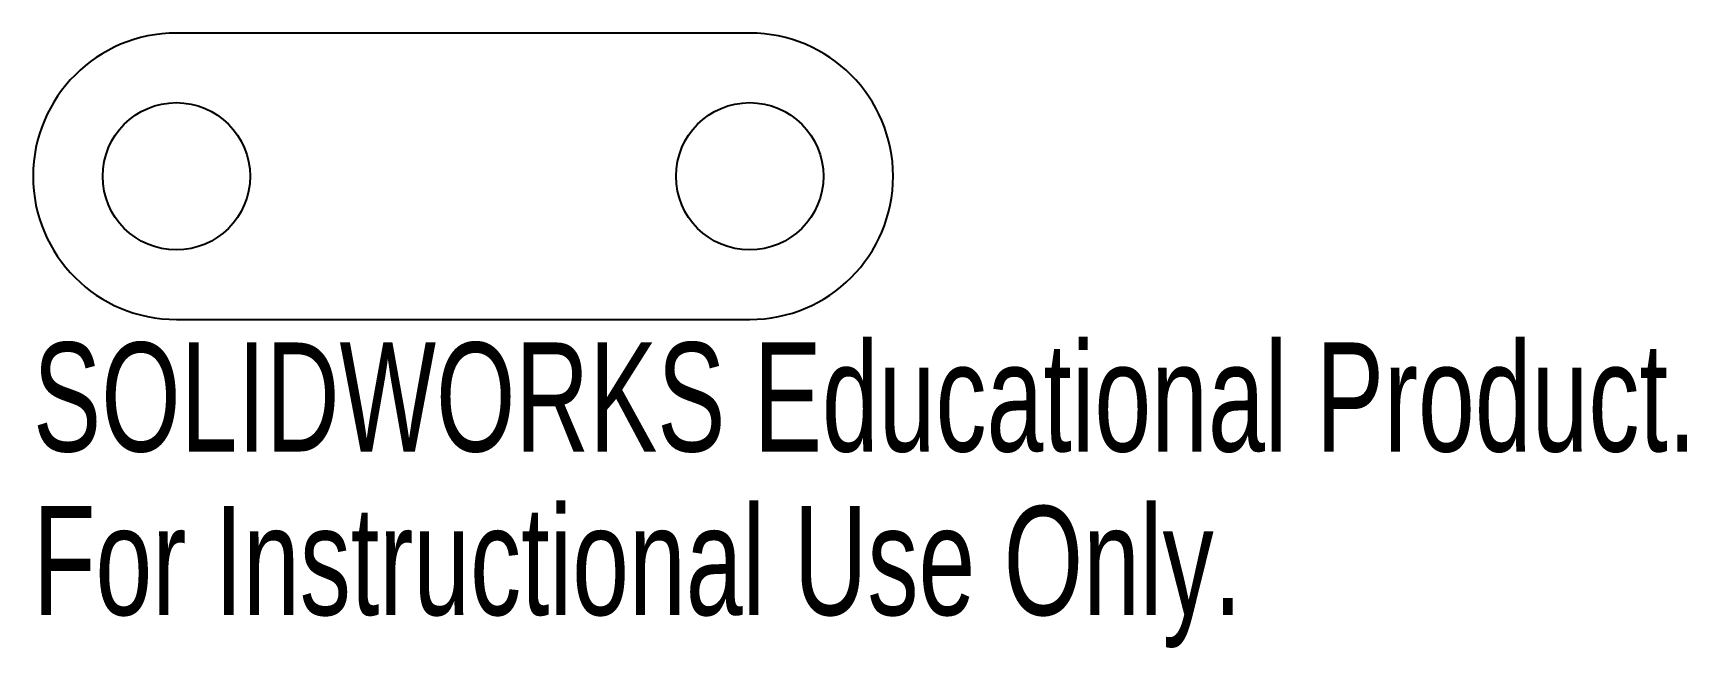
# Model space of a CAD drawing. Header units: inches. Extents: x -0.75 to 2.13, y -0.82 to 0.25.
import ezdxf

# ---------------------------------------------------------------- set-up
doc = ezdxf.new("R2010")
doc.units = ezdxf.units.IN
doc.header["$MEASUREMENT"] = 0
doc.styles.add('SLDTEXTSTYLE0', font='TXT', dxfattribs={"width": 0.7})

msp = doc.modelspace()

# ---------------------------------------------------------------- linework, layer by layer
at = {"color": 7, "linetype": 'Continuous', "lineweight": 25}
for p, q in [((0.5, 0.25), (-0.5, 0.25)), ((-0.5, -0.25), (0.5, -0.25))]:
    msp.add_line(p, q, dxfattribs=at)
for centre in [(-0.5, 0), (0.5, 0)]:
    msp.add_circle(centre, 0.1285, dxfattribs=at)
for centre, start, end in [((-0.5, 0), 90, 270), ((0.5, 0), 270, 90)]:
    msp.add_arc(centre, 0.25, start, end, dxfattribs=at)

# ---------------------------------------------------------------- texts
at = {"color": 7, "linetype": 'Continuous', "char_height": 0.1903, "attachment_point": 1, "style": 'SLDTEXTSTYLE0'}
for s, insert in [('SOLIDWORKS Educational Product.', (-0.75, -0.2901)), ('For Instructional Use Only.', (-0.75, -0.5756))]:
    msp.add_mtext(s, dxfattribs=dict(at, insert=insert))

doc.saveas('drawing.dxf')
